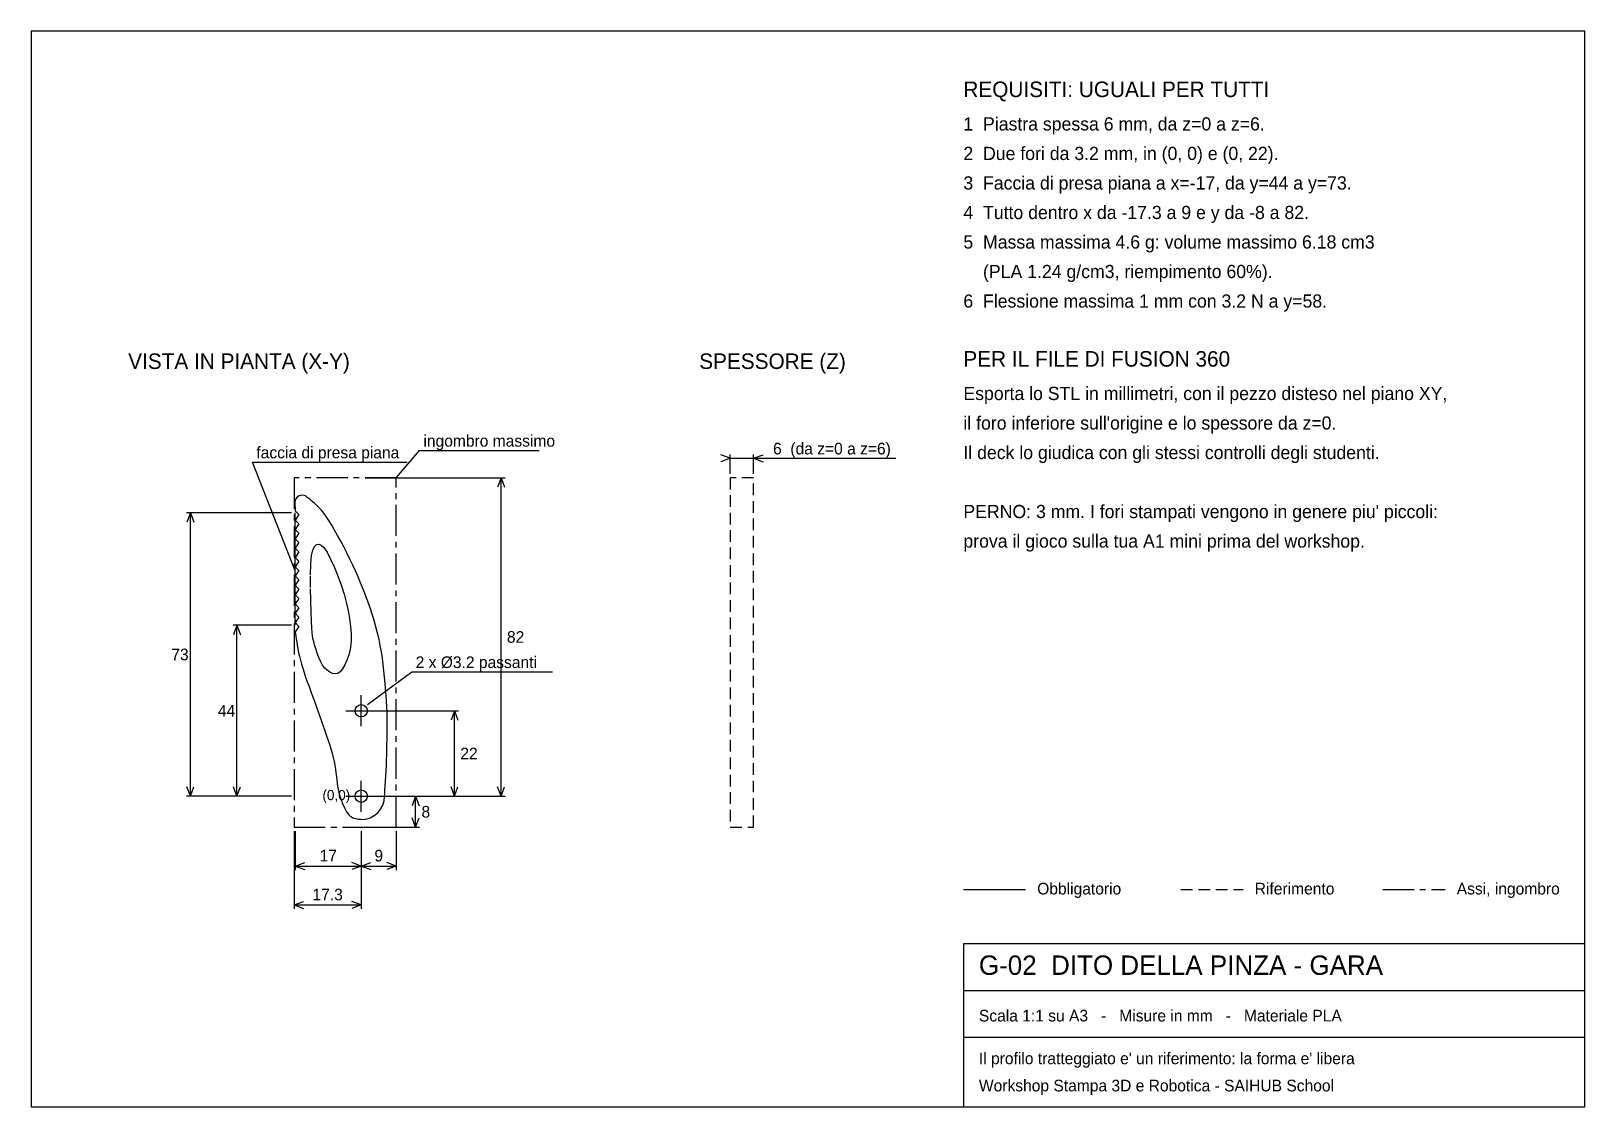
# Model space of a CAD drawing. Header units: millimetres. Extents: x 10 to 410, y 10 to 287.
import ezdxf
from ezdxf.enums import TextEntityAlignment as Align

# ---------------------------------------------------------------- set-up
doc = ezdxf.new("R2010")
doc.units = ezdxf.units.MM
doc.linetypes.add('CENTER', pattern=[12.5, 8, -1.5, 1.5, -1.5])
doc.linetypes.add('DASHED', pattern=[4.5, 3, -1.5])
for name, color, linetype in [('ASSI', 1, 'CENTER'), ('FOGLIO', 8, 'CONTINUOUS'), ('GEOM', 7, 'CONTINUOUS'), ('NASCOSTE', 8, 'DASHED'), ('QUOTE', 5, 'CONTINUOUS'), ('TESTO', 7, 'CONTINUOUS')]:
    doc.layers.add(name, color=color, linetype=linetype)

msp = doc.modelspace()

# ---------------------------------------------------------------- linework, layer by layer
at = {"layer": 'ASSI'}
for p, q in [((104, 172), (77.7, 172)), ((77.7, 172), (77.7, 82)), ((104, 82), (104, 172)), ((95, 108), (95, 116)), ((91, 112), (99, 112)), ((95, 86), (95, 94)), ((91, 90), (99, 90)), ((77.7, 82), (104, 82)), ((358, 66), (374, 66))]:
    msp.add_line(p, q, dxfattribs=at)
at = {"layer": 'FOGLIO'}
for p, q in [((410, 287), (10, 287)), ((10, 287), (10, 10)), ((410, 10), (410, 287)), ((410, 52), (250, 52)), ((250, 52), (250, 10)), ((410, 10), (410, 52)), ((250, 40), (410, 40)), ((250, 28), (410, 28)), ((10, 10), (410, 10)), ((250, 10), (410, 10))]:
    msp.add_line(p, q, dxfattribs=at)
at = {"layer": 'GEOM'}
for p, q in [((78, 134), (78, 163)), ((250, 66), (266, 66))]:
    msp.add_line(p, q, dxfattribs=at)
for centre in [(95, 112), (95, 90)]:
    msp.add_circle(centre, 1.6, dxfattribs=at)
at = {"layer": 'NASCOSTE'}
for p, q in [((196, 172), (190, 172)), ((190, 172), (190, 82)), ((196, 82), (196, 172)), ((77.97, 166.1), (77.9, 165.6)), ((77.9, 165.6), (78, 163.5)), ((78.16, 166.56), (77.97, 166.1)), ((78.47, 166.96), (78.16, 166.56)), ((78.88, 167.26), (78.47, 166.96)), ((79.35, 167.45), (78.88, 167.26)), ((79.85, 167.5), (79.35, 167.45)), ((80.35, 167.42), (79.85, 167.5)), ((80.81, 167.21), (80.35, 167.42)), ((80.8, 167.2), (80.81, 167.21)), ((81.1, 166.93), (80.8, 167.2)), ((81.47, 166.63), (81.1, 166.93)), ((81.91, 166.3), (81.47, 166.63)), ((82.4, 165.92), (81.91, 166.3)), ((82.93, 165.47), (82.4, 165.92)), ((83.5, 164.96), (82.93, 165.47)), ((84.11, 164.37), (83.5, 164.96)), ((84.73, 163.69), (84.11, 164.37)), ((78, 163.5), (78.9, 162.5)), ((78.9, 162.5), (78, 161.1)), ((78, 161.1), (78, 161.1)), ((78, 161.1), (78.9, 160.1)), ((78.9, 160.1), (78, 158.7)), ((85.36, 162.9), (84.73, 163.69)), ((86, 162), (85.36, 162.9)), ((86.66, 160.97), (86, 162)), ((87.38, 159.8), (86.66, 160.97)), ((78, 158.7), (78, 158.7)), ((78, 158.7), (78.9, 157.7)), ((78.9, 157.7), (78, 156.3)), ((78, 156.3), (78, 156.3)), ((78, 156.3), (78.9, 155.3)), ((88.14, 158.51), (87.38, 159.8)), ((88.92, 157.13), (88.14, 158.51)), ((89.72, 155.68), (88.92, 157.13)), ((78.9, 155.3), (78, 153.9)), ((78, 153.9), (78, 153.9)), ((78, 153.9), (78.9, 152.9)), ((78.9, 152.9), (78, 151.5)), ((82.01, 149.91), (82.2, 152)), ((82.2, 152), (82.53, 153.36)), ((82.53, 153.36), (82.96, 154.3)), ((82.96, 154.3), (83.47, 154.81)), ((83.47, 154.81), (84.07, 154.93)), ((84.07, 154.93), (84.71, 154.65)), ((84.71, 154.65), (85.4, 154)), ((85.4, 154), (86.19, 152.81)), ((86.19, 152.81), (87.11, 151.04)), ((90.52, 154.17), (89.72, 155.68)), ((91.31, 152.62), (90.52, 154.17)), ((92.08, 151.07), (91.31, 152.62)), ((78, 151.5), (78, 151.5)), ((78, 151.5), (78.9, 150.5)), ((78.9, 150.5), (78, 149.1)), ((78, 149.1), (78, 149.1)), ((78, 149.1), (78.9, 148.1)), ((78.9, 148.1), (78, 146.7)), ((81.93, 147.04), (82.01, 149.91)), ((87.11, 151.04), (88.09, 148.88)), ((88.09, 148.88), (89.04, 146.52)), ((92.81, 149.52), (92.08, 151.07)), ((93.5, 148), (92.81, 149.52)), ((94.16, 146.48), (93.5, 148)), ((78, 146.7), (78, 146.7)), ((78, 146.7), (78.9, 145.7)), ((78.9, 145.7), (78, 144.3)), ((78, 144.3), (78, 144.3)), ((78, 144.3), (78.9, 143.3)), ((81.95, 143.75), (81.93, 147.04)), ((89.04, 146.52), (89.91, 144.16)), ((89.91, 144.16), (90.6, 142)), ((94.81, 144.93), (94.16, 146.48)), ((95.45, 143.35), (94.81, 144.93)), ((78.9, 143.3), (78, 141.9)), ((78, 141.9), (78, 141.9)), ((78, 141.9), (78.9, 140.9)), ((78.9, 140.9), (78, 139.5)), ((82.02, 140.41), (81.95, 143.75)), ((82.12, 137.37), (82.02, 140.41)), ((90.6, 142), (91.15, 139.95)), ((96.08, 141.74), (95.45, 143.35)), ((96.68, 140.12), (96.08, 141.74)), ((97.26, 138.5), (96.68, 140.12)), ((78, 139.5), (78, 139.5)), ((78, 139.5), (78.9, 138.5)), ((78.9, 138.5), (78, 137.1)), ((78, 137.1), (78, 137.1)), ((78, 137.1), (78.9, 136.1)), ((78.9, 136.1), (78, 134.7)), ((82.2, 135), (82.12, 137.37)), ((91.15, 139.95), (91.62, 137.85)), ((91.62, 137.85), (92, 135.75)), ((97.8, 136.86), (97.26, 138.5)), ((98.31, 135.23), (97.8, 136.86)), ((78, 134.7), (78, 134.7)), ((78, 134.7), (78.9, 133.7)), ((78.9, 133.7), (78, 132.3)), ((78, 132.3), (78, 132.3)), ((78, 132.3), (78.08, 131.82)), ((82.27, 133.36), (82.2, 135)), ((82.34, 132.19), (82.27, 133.36)), ((82.44, 131.31), (82.34, 132.19)), ((92, 135.75), (92.27, 133.7)), ((92.27, 133.7), (92.41, 131.77)), ((98.78, 133.61), (98.31, 135.23)), ((99.2, 132), (98.78, 133.61)), ((99.57, 130.39), (99.2, 132)), ((78.08, 131.82), (78.18, 131.23)), ((78.18, 131.23), (78.28, 130.54)), ((78.28, 130.54), (78.4, 129.76)), ((78.4, 129.76), (78.54, 128.9)), ((78.54, 128.9), (78.7, 127.98)), ((82.57, 130.59), (82.44, 131.31)), ((82.75, 129.87), (82.57, 130.59)), ((83, 129), (82.75, 129.87)), ((83.31, 127.94), (83, 129)), ((92.21, 128.33), (91.85, 126.7)), ((92.4, 130), (92.21, 128.33)), ((92.41, 131.77), (92.4, 130)), ((99.9, 128.77), (99.57, 130.39)), ((100.18, 127.14), (99.9, 128.77)), ((78.7, 127.98), (78.88, 127.02)), ((78.88, 127.02), (79.09, 126.03)), ((79.09, 126.03), (79.33, 125.02)), ((79.33, 125.02), (79.6, 124)), ((79.6, 124), (79.92, 122.95)), ((83.68, 126.81), (83.31, 127.94)), ((84.1, 125.69), (83.68, 126.81)), ((84.56, 124.63), (84.1, 125.69)), ((85.06, 123.71), (84.56, 124.63)), ((91.36, 125.19), (90.79, 123.85)), ((91.85, 126.7), (91.36, 125.19)), ((100.43, 125.5), (100.18, 127.14)), ((100.64, 123.88), (100.43, 125.5)), ((79.92, 122.95), (80.28, 121.84)), ((80.28, 121.84), (80.68, 120.67)), ((80.68, 120.67), (81.1, 119.47)), ((85.6, 123), (85.06, 123.71)), ((86.2, 122.44), (85.6, 123)), ((86.87, 121.96), (86.2, 122.44)), ((87.59, 121.62), (86.87, 121.96)), ((88.3, 121.48), (87.59, 121.62)), ((88.99, 121.59), (88.3, 121.48)), ((89.6, 122), (88.99, 121.59)), ((90.19, 122.77), (89.6, 122)), ((90.79, 123.85), (90.19, 122.77)), ((100.83, 122.26), (100.64, 123.88)), ((101, 120.65), (100.83, 122.26)), ((101.14, 119.07), (101, 120.65)), ((81.1, 119.47), (81.55, 118.23)), ((81.55, 118.23), (82.01, 116.98)), ((82.01, 116.98), (82.47, 115.72)), ((101.28, 117.52), (101.14, 119.07)), ((101.4, 116), (101.28, 117.52)), ((101.5, 114.51), (101.4, 116)), ((82.47, 115.72), (82.93, 114.46)), ((82.93, 114.46), (83.38, 113.22)), ((83.38, 113.22), (83.8, 112)), ((83.8, 112), (84.22, 110.79)), ((101.58, 113.04), (101.5, 114.51)), ((101.63, 111.59), (101.58, 113.04)), ((84.22, 110.79), (84.65, 109.55)), ((84.65, 109.55), (85.1, 108.31)), ((85.1, 108.31), (85.54, 107.06)), ((101.66, 110.16), (101.63, 111.59)), ((101.67, 108.75), (101.66, 110.16)), ((101.67, 107.36), (101.67, 108.75)), ((85.54, 107.06), (85.97, 105.81)), ((85.97, 105.81), (86.4, 104.58)), ((86.4, 104.58), (86.8, 103.38)), ((101.62, 103.31), (101.64, 104.64)), ((101.64, 104.64), (101.66, 105.99)), ((101.66, 105.99), (101.67, 107.36)), ((86.8, 103.38), (87.17, 102.21)), ((87.17, 102.21), (87.51, 101.08)), ((87.51, 101.08), (87.8, 100)), ((87.8, 100), (88.04, 98.96)), ((101.52, 99.28), (101.57, 100.66)), ((101.57, 100.66), (101.6, 102)), ((101.6, 102), (101.62, 103.31)), ((88.04, 98.96), (88.23, 97.96)), ((88.23, 97.96), (88.37, 96.98)), ((88.37, 96.98), (88.49, 96.03)), ((88.49, 96.03), (88.59, 95.11)), ((101.31, 95.12), (101.39, 96.48)), ((101.39, 96.48), (101.46, 97.88)), ((101.46, 97.88), (101.52, 99.28)), ((88.59, 95.11), (88.68, 94.23)), ((88.68, 94.23), (88.77, 93.37)), ((88.77, 93.37), (88.88, 92.55)), ((88.88, 92.55), (89.02, 91.76)), ((101.09, 91.6), (101.16, 92.66)), ((101.16, 92.66), (101.24, 93.84)), ((101.24, 93.84), (101.31, 95.12)), ((89.02, 91.76), (89.2, 91)), ((89.2, 91), (89.41, 90.27)), ((89.41, 90.27), (89.63, 89.56)), ((89.63, 89.56), (89.87, 88.88)), ((89.87, 88.88), (90.12, 88.23)), ((90.12, 88.23), (90.39, 87.61)), ((100.54, 87.7), (100.88, 88.83)), ((100.88, 88.83), (101, 90)), ((101, 90), (101.04, 90.7)), ((101, 90), (101, 90)), ((101.04, 90.7), (101.09, 91.6)), ((90.39, 87.61), (90.66, 87.04)), ((90.66, 87.04), (90.94, 86.5)), ((90.94, 86.5), (91.22, 86.01)), ((91.22, 86.01), (91.51, 85.58)), ((91.51, 85.58), (91.8, 85.2)), ((91.8, 85.2), (92.11, 84.89)), ((92.11, 84.89), (92.45, 84.65)), ((92.45, 84.65), (92.82, 84.46)), ((92.82, 84.46), (93.19, 84.33)), ((93.19, 84.33), (93.56, 84.24)), ((93.56, 84.24), (93.92, 84.17)), ((93.92, 84.17), (94.26, 84.13)), ((94.26, 84.13), (94.56, 84.09)), ((94.56, 84.09), (94.81, 84.05)), ((94.81, 84.05), (95, 84)), ((95, 84), (96.17, 84.12)), ((96.17, 84.12), (97.3, 84.46)), ((97.3, 84.46), (98.33, 85.01)), ((98.33, 85.01), (99.24, 85.76)), ((99.24, 85.76), (99.99, 86.67)), ((99.99, 86.67), (100.54, 87.7)), ((190, 82), (196, 82)), ((306, 66), (322, 66))]:
    msp.add_line(p, q, dxfattribs=at)
at = {"layer": 'QUOTE'}
for p, q in [((78, 148), (67, 176)), ((67, 176), (106.8, 176)), ((104, 172), (110, 179)), ((110, 179), (140.8, 179)), ((190, 177), (187.56, 177.89)), ((190, 177), (187.56, 176.11)), ((190, 173), (190, 178)), ((190, 177), (196, 177)), ((196, 173), (196, 178)), ((196, 177), (198.44, 177.89)), ((196, 177), (198.44, 176.11)), ((196, 177), (200, 177)), ((200, 177), (232.6, 177)), ((96, 172), (132, 172)), ((131, 172), (130.11, 169.56)), ((131, 90), (131, 172)), ((131, 172), (131.89, 169.56)), ((77, 163), (50, 163)), ((51, 163), (50.11, 160.56)), ((51, 90), (51, 163)), ((51, 163), (51.89, 160.56)), ((77, 134), (62, 134)), ((63, 134), (62.11, 131.56)), ((63, 90), (63, 134)), ((63, 134), (63.89, 131.56)), ((96.6, 113.6), (108, 122)), ((108, 122), (144.2, 122)), ((96, 112), (120, 112)), ((119, 112), (118.11, 109.56)), ((119, 90), (119, 112)), ((119, 112), (119.89, 109.56)), ((51, 90), (50.11, 92.44)), ((51, 90), (51.89, 92.44)), ((63, 90), (62.11, 92.44)), ((63, 90), (63.89, 92.44)), ((119, 90), (118.11, 92.44)), ((119, 90), (119.89, 92.44)), ((131, 90), (130.11, 92.44)), ((131, 90), (131.89, 92.44)), ((77, 90), (50, 90)), ((77, 90), (62, 90)), ((96, 90), (120, 90)), ((96, 90), (132, 90)), ((96, 90), (110, 90)), ((109, 90), (108.11, 87.56)), ((109, 82), (109, 90)), ((109, 90), (109.89, 87.56)), ((109, 82), (108.11, 84.44)), ((109, 82), (109.89, 84.44)), ((77.7, 81), (77.7, 61)), ((78, 81), (78, 71)), ((95, 81), (95, 71)), ((95, 81), (95, 61)), ((95, 81), (95, 71)), ((96, 82), (110, 82)), ((104, 81), (104, 71)), ((78, 72), (80.44, 72.89)), ((78, 72), (95, 72)), ((78, 72), (80.44, 71.11)), ((95, 72), (92.56, 72.89)), ((95, 72), (92.56, 71.11)), ((95, 72), (97.44, 72.89)), ((95, 72), (104, 72)), ((95, 72), (97.44, 71.11)), ((104, 72), (101.56, 72.89)), ((104, 72), (101.56, 71.11)), ((77.7, 62), (80.14, 62.89)), ((77.7, 62), (95, 62)), ((77.7, 62), (80.14, 61.11)), ((95, 62), (92.56, 62.89)), ((95, 62), (92.56, 61.11))]:
    msp.add_line(p, q, dxfattribs=at)

# ---------------------------------------------------------------- texts
for s, height, p in [('faccia di presa piana', 3, (68, 177)), ('ingombro massimo', 3, (111, 180)), ('6  (da z=0 a z=6)', 3, (201, 178)), ('82', 3, (132.5, 129.5)), ('73', 3, (46.1, 125)), ('2 x %%c3.2 passanti', 3, (109, 123)), ('44', 3, (58.1, 110.5)), ('22', 3, (120.5, 99.5)), ('(0,0)', 2.6, (85, 89)), ('8', 3, (110.5, 84.5))]:
    msp.add_text(s, height=height, dxfattribs=at).set_placement(p)
for s, p in [('17', (86.5, 73.2)), ('9', (99.5, 73.2)), ('17.3', (86.35, 63.2))]:
    msp.add_text(s, height=3, dxfattribs=at).set_placement(p, align=Align.CENTER)
at = {"layer": 'TESTO'}
for s, height, p in [('REQUISITI: UGUALI PER TUTTI', 4, (250, 270)), ('1  Piastra spessa 6 mm, da z=0 a z=6.', 3.4, (250, 261.4)), ('2  Due fori da 3.2 mm, in (0, 0) e (0, 22).', 3.4, (250, 253.8)), ('3  Faccia di presa piana a x=-17, da y=44 a y=73.', 3.4, (250, 246.2)), ('4  Tutto dentro x da -17.3 a 9 e y da -8 a 82.', 3.4, (250, 238.6)), ('5  Massa massima 4.6 g: volume massimo 6.18 cm3', 3.4, (250, 231)), ('    (PLA 1.24 g/cm3, riempimento 60%).', 3.4, (250, 223.4)), ('6  Flessione massima 1 mm con 3.2 N a y=58.', 3.4, (250, 215.8)), ('VISTA IN PIANTA (X-Y)', 4, (35, 200)), ('SPESSORE (Z)', 4, (182, 200)), ('PER IL FILE DI FUSION 360', 4, (250, 200.6)), ('Esporta lo STL in millimetri, con il pezzo disteso nel piano XY,', 3.4, (250, 192)), ("il foro inferiore sull'origine e lo spessore da z=0.", 3.4, (250, 184.4)), ('Il deck lo giudica con gli stessi controlli degli studenti.', 3.4, (250, 176.8)), ("PERNO: 3 mm. I fori stampati vengono in genere piu' piccoli:", 3.4, (250, 161.6)), ('prova il gioco sulla tua A1 mini prima del workshop.', 3.4, (250, 154)), ('Obbligatorio', 3, (269, 64.7)), ('Riferimento', 3, (325, 64.7)), ('Assi, ingombro', 3, (377, 64.7)), ('G-02  DITO DELLA PINZA - GARA', 5, (254, 44)), ('Scala 1:1 su A3   -   Misure in mm   -   Materiale PLA', 3, (254, 32)), ("Il profilo tratteggiato e' un riferimento: la forma e' libera", 3, (254, 21)), ('Workshop Stampa 3D e Robotica - SAIHUB School', 3, (254, 14))]:
    msp.add_text(s, height=height, dxfattribs=at).set_placement(p)

doc.saveas('drawing.dxf')
